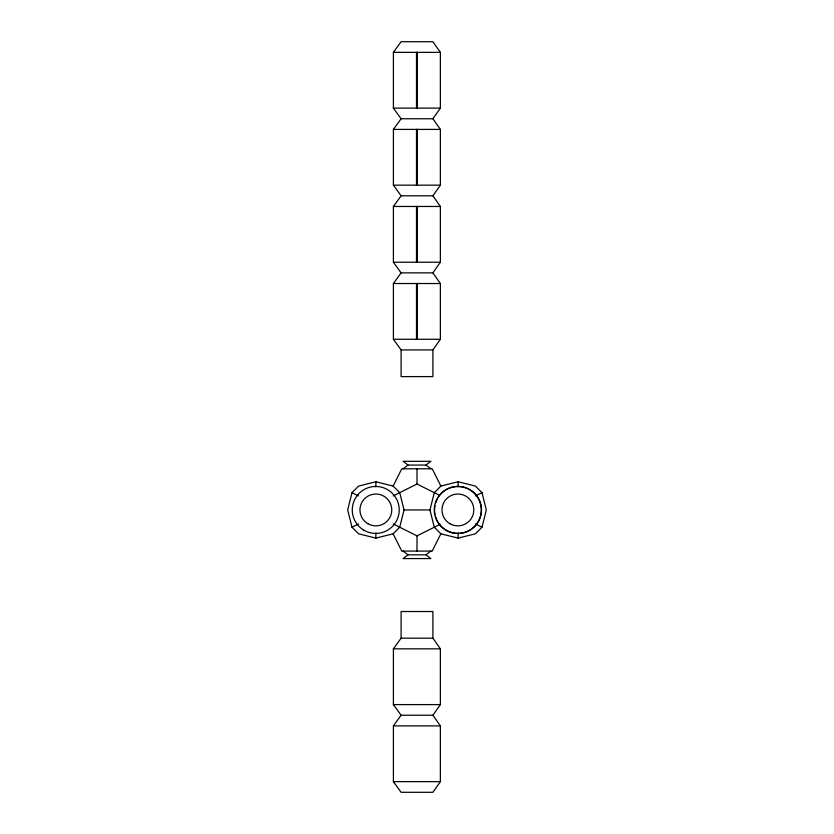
<?xml version="1.0" encoding="UTF-8"?>
<svg xmlns="http://www.w3.org/2000/svg" width="834" height="834" viewBox="0 0 834 834"><rect width="100%" height="100%" fill="white"/><g stroke="black" fill="none" stroke-linecap="round" stroke-linejoin="round"><path stroke-width="1.25" d="M352 492.665L347.684 509.939L352 527.213L358.589 533.802L375.863 538.118L393.137 533.802L399.726 527.213L404.042 509.939L399.726 492.665L393.137 486.076L375.863 481.76L358.589 486.076L352 492.665L358.484 495.907M429.958 509.939L434.274 492.665L440.863 486.076L458.137 481.76L475.411 486.076L482 492.665L486.316 509.939L482 527.213L475.411 533.802L458.137 538.118L440.863 533.802L434.274 527.213L429.958 509.939L404.042 509.939M393.137 486.076L401.779 468.802L432.221 468.802L440.863 486.076M440.863 533.802L432.221 551.076L401.779 551.076L393.137 533.802M432.909 118.762L440.362 108.107L440.362 52.354L432.909 41.7L401.091 41.7L393.408 52.354L393.408 108.107L401.091 118.762L432.909 118.762L440.362 129.406L440.362 185.158L432.909 195.813L401.091 195.813L393.408 185.158L393.408 129.406L401.091 118.762M432.909 272.874L440.362 283.518L440.362 339.282L432.909 349.926L432.898 376.603L401.102 376.603L401.102 349.926L393.408 339.282L393.408 283.518L401.091 272.874L432.909 272.874L440.362 262.22L440.362 206.467L432.909 195.813M432.909 715.238L440.362 704.594L440.362 648.842L432.909 638.187L432.898 611.52L401.102 611.52L401.102 638.187L393.408 648.842L393.408 704.594L401.091 715.238L432.909 715.238L440.362 725.893L440.362 781.646L432.909 792.3L401.091 792.3L393.408 781.646L393.408 725.893L401.091 715.238M401.091 272.874L393.408 262.22L393.408 206.467L401.091 195.813M403.135 468.802L408.024 465.059L425.976 465.059L430.865 461.317L403.135 461.317L408.024 465.059M408.024 554.829L403.135 558.571L430.865 558.571L425.976 554.829L408.024 554.829L403.135 551.076M425.976 554.829L430.865 551.076M393.241 495.907L417 484.022L438.601 494.823M352 527.213L358.484 523.981M475.516 495.907L482 492.665M393.241 523.981L417 535.855L440.039 524.336M393.408 52.354L440.362 52.354M393.408 108.107L440.362 108.107M393.408 129.406L440.362 129.406M393.408 185.158L440.362 185.158M393.408 206.467L440.362 206.467M393.408 262.22L440.362 262.22M393.408 283.518L440.362 283.518M393.408 339.282L440.362 339.282M401.091 349.926L432.909 349.926M401.091 638.187L432.909 638.187M393.408 648.842L440.362 648.842M393.408 704.594L440.362 704.594M393.408 725.893L440.362 725.893M393.408 781.646L440.362 781.646M475.516 523.981L482 527.213M425.976 465.059L430.865 468.802M458.137 481.76L458.137 486.837M458.137 533.051L458.137 538.118M417.271 52.354L417.271 108.107M417.271 129.406L417.271 185.158M417.271 206.467L417.271 262.22M417.271 283.518L417.271 339.282M417 468.802L417 484.022M417 535.855L417 551.076M416.885 52.354L416.885 108.107M416.885 129.406L416.885 185.158M416.885 206.467L416.885 262.22M416.885 283.518L416.885 339.282M416.5 52.354L416.5 108.107M416.5 129.406L416.5 185.158M416.5 206.467L416.5 262.22M416.5 283.518L416.5 339.282M375.863 481.76L375.863 486.837M375.863 533.051L375.863 538.118M438.371 497.095A23.477 23.477 0 0 1 475.14 493.864A23.477 23.477 0 0 1 469.615 530.361A23.477 23.477 0 0 1 435.452 516.402M434.941 514.213A23.477 23.477 0 0 1 434.941 505.665M435.452 503.486A23.477 23.477 0 0 1 437.172 499.159M367.909 523.721A15.909 15.909 0 0 0 391.772 509.939A15.909 15.909 0 0 0 367.909 496.167A15.909 15.909 0 0 0 367.909 523.721M364.01 530.268A23.477 23.477 0 0 0 399.225 509.939A23.477 23.477 0 0 0 364.01 489.61A23.477 23.477 0 0 0 364.01 530.268M449.943 523.721A15.909 15.909 0 0 0 473.806 509.939A15.909 15.909 0 0 0 449.943 496.167A15.909 15.909 0 0 0 449.943 523.721M446.054 530.278A23.477 23.477 0 0 0 481.27 509.939A23.477 23.477 0 0 0 446.054 489.61A23.477 23.477 0 0 0 446.054 530.278"/></g></svg>
